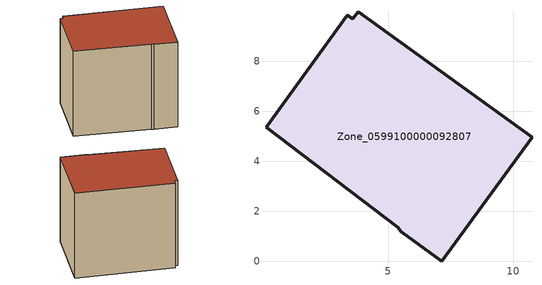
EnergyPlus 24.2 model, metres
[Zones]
Zone_0599100000092807
 floor ground (C_G): 3.79,9.97 10.75,4.95 7.14,0 5.53,1.18 5.39,1.36 0.11,5.37 3.36,9.83 3.58,9.69 z0.07
 wall outside (C_F): 10.75,4.95 3.79,9.97 3.58,9.69 3.36,9.83 0.11,5.37 5.39,1.36 5.53,1.18 7.14,0 10.75,4.95 z0.07:8.25
 roof outside (C_R): 0.11,5.37 5.39,1.36 5.53,1.18 7.14,0 10.75,4.95 3.79,9.97 3.58,9.69 3.36,9.83 z8.25
[BUILDING]
Pand.0599100000092807: North Axis=0; Terrain=City; Loads Convergence Tolerance Value=0.04; Temperature Convergence Tolerance Value=0.4; Solar Distribution=FullExterior; Maximum Number of Warmup Days=25; Minimum Number of Warmup Days=1
[Site:Location]
Rotterdam.The.Hague.AP_ZH_NLD Design_Conditions: Latitude=51.96; Longitude=4.45; Time Zone=1; Elevation=-4.5
[SITE:GROUNDTEMPERATURE:BUILDINGSURFACE]
18, 18, 18, 18, 18, 18, 18, 18, 18, 18, 18, 18
[MATERIAL] Thermal Absorptance=0.9; Solar Absorptance=0.7; Visible Absorptance=0.7
Name | Roughness | Thickness | Conductivity | Density | Specific Heat
G.TC.1946-1964 | MediumSmooth | 0.15 | 1 | 540 | 1210
F.TC.1946-1964 | Rough | 0.3 | 0.857143 | 1920 | 840
R.TC.1946-1964 | MediumRough | 0.2 | 0.235294 | 1500 | 1000
[CONSTRUCTION]
C_G: G.TC.1946-1964
C_F: F.TC.1946-1964
C_R: R.TC.1946-1964
[ZONE]
Zone_0599100000092807: Type=1; Multiplier=1; Ceiling Height=Autocalculate; Volume=Autocalculate; Floor Area=autocalculate; Part of Total Floor Area=Yes
[ZONEINFILTRATION:DESIGNFLOWRATE]
Infil_Zone_0599100000092807: Zone or ZoneList or Space or SpaceList=Zone_0599100000092807; Schedule=AlwaysOn; Design Flow Rate Calculation Method=Flow/Area; Flow Rate per Floor Area=0.003; Constant Term Coefficient=1; Temperature Term Coefficient=0; Velocity Term Coefficient=0; Velocity Squared Term Coefficient=0
[HVACTEMPLATE:ZONE:IDEALLOADSAIRSYSTEM]
Zone_0599100000092807: Maximum Heating Supply Air Temperature=50; Minimum Cooling Supply Air Temperature=13; Maximum Heating Supply Air Humidity Ratio=0.0156; Minimum Cooling Supply Air Humidity Ratio=0.0077; Heating Limit=NoLimit; Cooling Limit=NoLimit; Dehumidification Control Type=ConstantSensibleHeatRatio; Cooling Sensible Heat Ratio=0.7; Dehumidification Setpoint=60; Humidification Control Type=None; Humidification Setpoint=30; Outdoor Air Method=None; Outdoor Air Flow Rate per Person=0.00944; Outdoor Air Flow Rate per Zone Floor Area=0; Outdoor Air Flow Rate per Zone=0; Demand Controlled Ventilation Type=None; Outdoor Air Economizer Type=NoEconomizer; Heat Recovery Type=None; Sensible Heat Recovery Effectiveness=0.7; Latent Heat Recovery Effectiveness=0.65
[ZONECONTROL:THERMOSTAT]
ThermostatControl_Zone_0599100000092807: Zone or ZoneList=Zone_0599100000092807; Control Type Schedule=DualSetpointControlType; Control 1=Thermostat_Zone_0599100000092807; Temperature Difference Between Cutout And Setpoint=0
[THERMOSTATSETPOINT:DUALSETPOINT]
Thermostat_Zone_0599100000092807: Heating Setpoint Temperature Schedule=HeatingSetpoint_Zone_0599100000092807; Cooling Setpoint Temperature Schedule=CoolingSetpoint_Zone_0599100000092807
[SCHEDULE:COMPACT]
HeatingSetpoint_Zone_0599100000092807: Through: 12/31, For: AllDays, Until: 24:00, 21
CoolingSetpoint_Zone_0599100000092807: Through: 12/31, For: AllDays, Until: 24:00, 24
DualSetpointControlType: Through: 12/31, For: AllDays, Until: 24:00, 4
AlwaysOn: Through: 12/31, For: AllDays, Until: 24:00, 1
